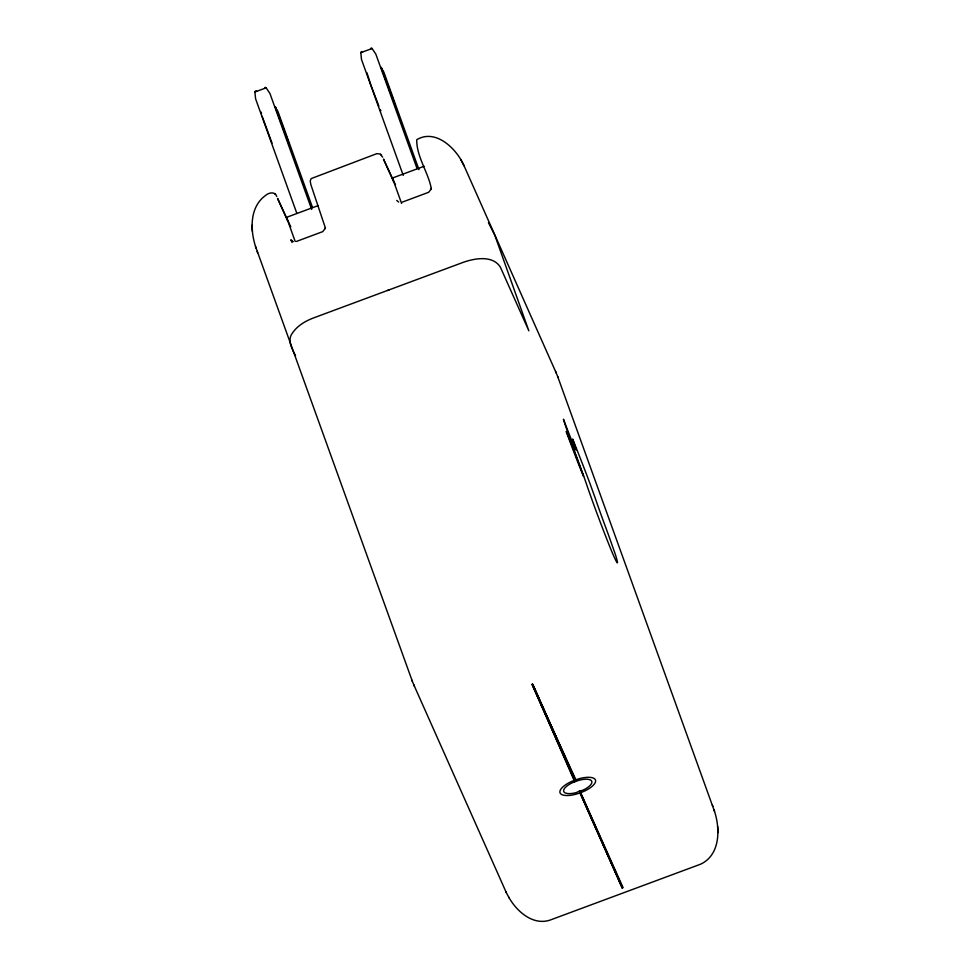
<?xml version="1.0" encoding="UTF-8"?>
<svg xmlns="http://www.w3.org/2000/svg" width="970" height="970" viewBox="0 0 970 970"><rect width="100%" height="100%" fill="white"/><g stroke="black" fill="none" stroke-linecap="round" stroke-linejoin="round"><path stroke-width="1.45" d="M325.362 227.914L310.788 184.409L310.23 180.978L311.127 178.613L376.772 153.672L380.228 154.036L382.653 157.152M431.274 188.592C428.558 172.939 416.348 156.303 416.736 139.704C436.245 128.052 457.67 149.744 464.654 167.143L556.246 373.026M574.119 780.401L532.227 684.323L575.865 779.771M622.255 888.265L580.06 792.672L581.466 792.357M256.092 248.187C250.09 230.86 249.181 207.131 265.683 195.358C268.884 192.484 275.225 191.272 276.741 196.486M532.033 684.48L574.446 780.05M713.908 809.55C720.407 827.749 720.771 854.8 700.607 864.185L549.832 920.178C532.591 925.695 516.561 911.157 508.704 897.141M325.277 228.496L325.387 227.744M431.189 189.174L431.298 188.422M325.302 228.35L322.719 231.636L296.371 241.469M431.213 189.017L428.631 192.302L402.271 202.136M574.713 781.723L579.211 780.232A14.914 5.48 -19.8 0 1 591.724 781.226A14.914 5.48 -19.8 0 1 583.528 789.919L580.387 791.059M488.468 222.712L494.845 235.322L528.856 330.843L500.314 267.029C492.614 255.158 475.264 258.238 463.842 262.118L313.067 318.111C305.126 321.179 297.353 325.799 292.491 332.977C286.865 340.203 292.079 348.909 295.535 355.723M366.89 72.726L370.831 84.887M574.446 779.844L575.343 779.759L574.325 780.219M574.531 781.82L571.985 782.911A14.914 5.48 -19.8 0 0 563.776 791.605A14.914 5.48 -19.8 0 0 576.289 792.599L579.624 790.999M580.606 791.083L579.357 791.52M581.188 792.405L579.939 792.842L622.437 888.096L623.007 887.477L580.387 792.235L622.522 887.877L580.072 792.478M576.168 781.117L574.919 781.541M573.949 780.498L570.457 781.99A18.83 6.923 -19.8 0 0 560.102 792.975A18.83 6.923 -19.8 0 0 575.913 794.224L579.551 793.072M581.66 792.284L585.043 790.841A18.83 6.923 -19.8 0 0 595.41 779.856A18.83 6.923 -19.8 0 0 579.599 778.595L576.059 779.722M296.832 213.327L255.571 98.758L254.904 92.004L266.132 87.833L269.915 93.435L311.685 209.423M403.253 175.412L361.483 59.425L360.816 52.671L372.043 48.5L375.826 54.102L417.088 168.671M318.257 205.567L286.526 217.353L295.171 241.397M424.169 166.246L392.438 178.031L401.58 203.433M388.958 290.006L387.454 290.491M293.316 241.639L292.2 241.166M398.646 202.1L396.754 200.414M292.334 241.251L290.842 239.748L292.043 242.451M380.64 154.339L381.355 155.006M274.728 193.66L275.444 194.327M381.549 68.688L383.817 72.047L418.967 169.653M275.638 108.022L277.905 111.38L312.546 207.568M464.048 165.846L460.932 159.941M413.753 684.711L506.231 892.436M505.952 891.903L509.068 897.796M380.325 109.61L380.895 110.774M261.548 113.223L260.978 112.059L261.269 113.611M393.759 181.972L383.477 159.08L395.469 184.833M287.86 221.305L277.565 198.401L290.77 226.883M532.809 684.396L575.186 779.613M532.675 684.25L574.943 779.528M532.421 684.25L574.749 779.565M532.227 684.323L574.579 779.662M557.604 376.324L714.514 811.369M255.486 246.368L412.395 681.413M555.555 371.352L558.138 377.609M411.862 680.128L414.445 686.396M378.846 106.082L371.28 86.1M272.024 143.124L262.118 116.218M712.392 804.967L712.853 806.349M257.147 251.388L257.608 252.77M717.873 832.612L717.618 826.367M252.127 225.125L252.382 231.369M360.816 52.671A50.282 5.456 82 0 1 362.574 51.944M371.025 48.803A50.282 3.007 57.3 0 1 372.043 48.5M254.904 92.004A50.282 5.456 82 0 1 256.662 91.265M265.113 88.124A50.282 3.007 57.3 0 1 266.132 87.833M275.322 106.736L289.327 144.785L275.322 106.736M381.222 67.403L395.239 105.451L381.222 67.403M574.931 448.176L573.791 445.582A40.728 1.018 69.6 0 1 563.437 419.185L563.74 420.252A46.463 1.164 69.6 0 0 579.332 464.266A26.469 0.667 69.6 0 1 586.765 484.903A41.346 1.031 69.6 0 0 603.461 530.566A53.204 1.334 69.6 0 0 613.004 554.355A111.271 2.789 69.6 0 0 615.429 554.597L608.057 533.742A48.621 1.212 69.6 0 1 595.01 497.525L589.869 483.254A31.064 0.776 69.6 0 0 585.71 472.257A121.189 3.031 69.6 0 0 577.526 451.256A80.013 2.001 69.6 0 0 572.627 439.034A40.728 1.018 69.6 0 1 574.931 448.176M583.54 476.185A37.975 0.946 69.6 0 0 566.213 431.492A41.734 1.043 69.6 0 0 583.54 476.185"/></g></svg>
